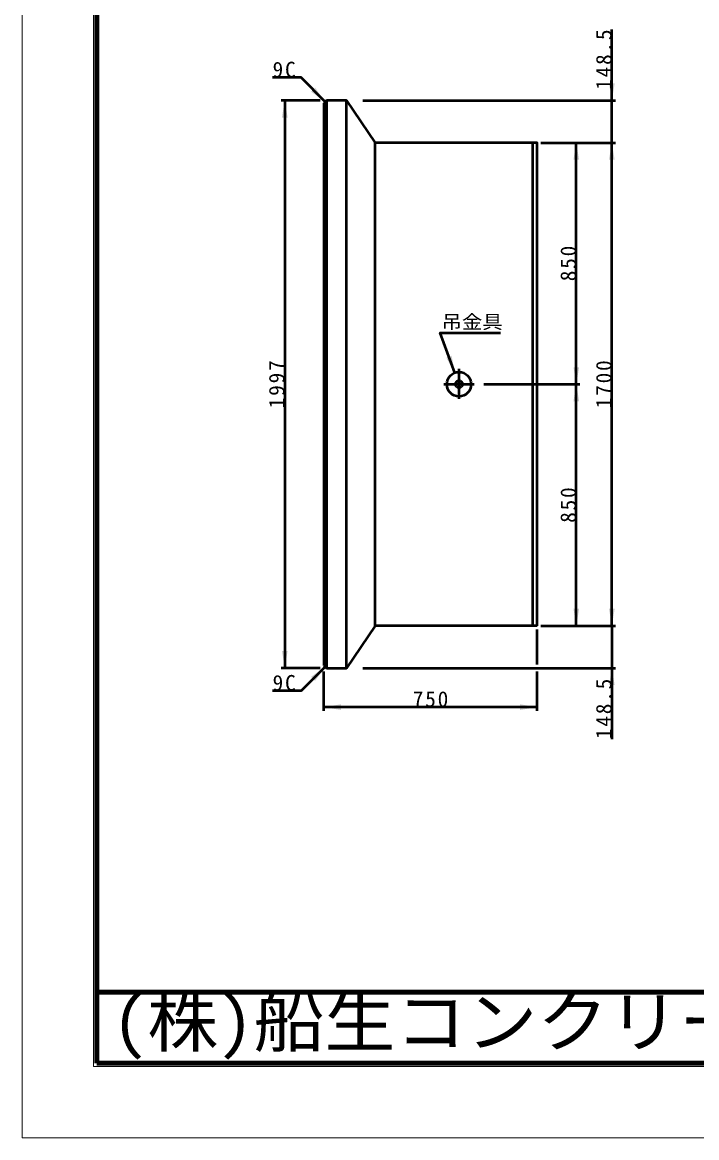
# Model space of a CAD drawing. Units: millimetres, scale not verified, with parts at other scales. Extents: x -2102 to 2102, y -1485 to 1485.
# Drawn here: x -2102 to -1154, y -1485 to 85 of the extents above; entities that cross this region are included whole.
import ezdxf
from ezdxf.enums import TextEntityAlignment as Align

# ---------------------------------------------------------------- set-up
doc = ezdxf.new("R2010")
doc.units = ezdxf.units.MM
doc.header["$LTSCALE"] = 5
doc.linetypes.add('LONG_DASHED_DOTTED', pattern=[15.25, 12, -1.5, 0.25, -1.5])
doc.layers.add('0-0_V-nasSTD', color=7, linetype='Continuous', lineweight=50)
doc.layers.add('0-1_0', color=7, linetype='Continuous', lineweight=100)
doc.styles.add('ＭＳ ゴシック', font='')
doc.styles.get('ＭＳ ゴシック').set_extended_font_data('MS Gothic')

msp = doc.modelspace()

# ---------------------------------------------------------------- linework, layer by layer
at = {"layer": '0-0_V-nasSTD', "lineweight": 100}
for p, q in [((-1997.5, 1380), (-1997.5, -1380)), ((-1997.5, -1380), (1997.5, -1380))]:
    msp.add_line(p, q, dxfattribs=at)
at = {"layer": '0-0_V-nasSTD'}
for p, q in [((-1273.38, -25.248), (-1273.38, 74.752)), ((-1683.38, -25.248), (-1738.38, -25.248)), ((-1733.38, -25.248), (-1733.38, -824.048)), ((-1674.78, -25.248), (-1678.38, -28.848)), ((-1678.38, -28.848), (-1678.38, -820.448)), ((-1674.78, -25.248), (-1674.78, -824.048)), ((-1646.38, -25.248), (-1606.38, -84.648)), ((-1623.38, -25.248), (-1268.38, -25.248)), ((-1273.38, -84.648), (-1273.38, -25.248)), ((-1384.38, -764.648), (-1384.38, -84.648)), ((-1373.38, -84.648), (-1268.38, -84.648)), ((-1323.38, -424.648), (-1323.38, -84.648)), ((-1273.38, -764.648), (-1273.38, -84.648)), ((-1453.38, -424.648), (-1318.38, -424.648)), ((-1323.38, -764.648), (-1323.38, -424.648)), ((-1606.38, -764.648), (-1646.38, -824.048)), ((-1373.38, -764.648), (-1268.38, -764.648)), ((-1273.38, -764.648), (-1273.38, -824.048)), ((-1378.38, -819.048), (-1378.38, -769.648)), ((-1683.38, -824.048), (-1738.38, -824.048)), ((-1678.38, -820.448), (-1674.78, -824.048)), ((-1678.38, -884.048), (-1678.38, -829.048)), ((-1623.38, -824.048), (-1268.38, -824.048)), ((-1378.38, -884.048), (-1378.38, -829.048)), ((-1273.38, -824.048), (-1273.38, -924.048)), ((-1378.38, -879.048), (-1678.38, -879.048))]:
    msp.add_line(p, q, dxfattribs=at)
at = {"layer": '0-0_V-nasSTD', "linetype": 'LONG_DASHED_DOTTED'}
for p, q in [((-1488.38, -402.848), (-1488.38, -445.248)), ((-1509.58, -424.648), (-1467.18, -424.648))]:
    msp.add_line(p, q, dxfattribs=at)
at = {"layer": '0-0_V-nasSTD', "lineweight": 18}
for points in [[(-2102.5, -1485), (-2102.5, 1485), (2102.5, 1485), (2102.5, -1485)], [(-2002.5, -1385), (-2002.5, 1385), (2002.5, 1385), (2002.5, -1385)]]:
    msp.add_lwpolyline(points, close=True, dxfattribs=at)
at = {"layer": '0-0_V-nasSTD'}
for points in [[(-1676.58, -27.048), (-1710.521, 6.893), (-1750.521, 6.893)], [(-1674.78, -824.048), (-1646.38, -824.048), (-1646.38, -25.248), (-1674.78, -25.248)], [(-1378.38, -764.648), (-1378.38, -84.648), (-1606.38, -84.648)], [(-1378.38, -764.648), (-1606.38, -764.648), (-1606.38, -84.648)], [(-1494.263, -408.485), (-1514.784, -352.104), (-1429.784, -352.104)], [(-1676.58, -822.248), (-1710.521, -856.189), (-1750.521, -856.189)]]:
    msp.add_lwpolyline(points, dxfattribs=at)
for radius in [17.2, 5]:
    msp.add_circle((-1488.38, -424.648), radius, dxfattribs=at)
for points in [[(-1696.379, -12.906), (-1693.551, -10.078), (-1676.58, -27.048)], [(-1693.551, -10.078), (-1690.722, -7.249), (-1676.58, -27.048)], [(-1277.38, -1.248), (-1273.38, -25.248), (-1273.38, -1.248)], [(-1273.38, -25.248), (-1273.38, -1.248), (-1269.38, -1.248)], [(-1737.38, -49.248), (-1733.38, -49.248), (-1733.38, -25.248)], [(-1733.38, -49.248), (-1733.38, -25.248), (-1729.38, -49.248)], [(-1327.38, -108.648), (-1323.38, -108.648), (-1323.38, -84.648)], [(-1323.38, -108.648), (-1323.38, -84.648), (-1319.38, -108.648)], [(-1277.38, -108.648), (-1273.38, -108.648), (-1273.38, -84.648)], [(-1273.38, -108.648), (-1273.38, -84.648), (-1269.38, -108.648)], [(-1506.23, -387.301), (-1502.471, -385.933), (-1494.263, -408.485)], [(-1502.471, -385.933), (-1498.712, -384.565), (-1494.263, -408.485)], [(-1327.38, -400.648), (-1323.38, -424.648), (-1323.38, -400.648)], [(-1323.38, -424.648), (-1323.38, -400.648), (-1319.38, -400.648)], [(-1327.38, -448.648), (-1323.38, -448.648), (-1323.38, -424.648)], [(-1323.38, -448.648), (-1323.38, -424.648), (-1319.38, -448.648)], [(-1327.38, -740.648), (-1323.38, -764.648), (-1323.38, -740.648)], [(-1323.38, -764.648), (-1323.38, -740.648), (-1319.38, -740.648)], [(-1277.38, -740.648), (-1273.38, -764.648), (-1273.38, -740.648)], [(-1273.38, -764.648), (-1273.38, -740.648), (-1269.38, -740.648)], [(-1737.38, -800.048), (-1733.38, -824.048), (-1733.38, -800.048)], [(-1733.38, -824.048), (-1733.38, -800.048), (-1729.38, -800.048)], [(-1696.379, -836.39), (-1693.551, -839.219), (-1676.58, -822.248)], [(-1693.551, -839.219), (-1690.722, -842.047), (-1676.58, -822.248)], [(-1277.38, -848.048), (-1273.38, -848.048), (-1273.38, -824.048)], [(-1273.38, -848.048), (-1273.38, -824.048), (-1269.38, -848.048)], [(-1678.38, -879.048), (-1654.38, -879.048), (-1654.38, -875.048)], [(-1678.38, -879.048), (-1654.38, -883.048), (-1654.38, -879.048)], [(-1402.38, -879.048), (-1402.38, -875.048), (-1378.38, -879.048)], [(-1402.38, -883.048), (-1402.38, -879.048), (-1378.38, -879.048)]]:
    msp.add_solid(points, dxfattribs=at)
at = {"layer": '0-1_0'}
msp.add_line((-1997.5, -1280), (1997.5, -1280), dxfattribs=at)

# ---------------------------------------------------------------- texts
at = {"layer": '0-0_V-nasSTD', "style": 'ＭＳ ゴシック'}
for s, height, width, p in [('吊金具', 19.06, 1.1, (-1512.784, -352.104)), ('(株)船生コンクリート工業', 69.65, 1.05, (-1976.5, -1377.45))]:
    msp.add_text(s, height=height, dxfattribs=dict(at, width=width)).set_placement(p, align=Align.BOTTOM_LEFT)
at = {"layer": '0-0_V-nasSTD', "char_height": 21.99, "attachment_point": 7, "rotation": 90, "style": 'ＭＳ ゴシック'}
for s, insert in [('\\T1.17;148.5', (-1273.38, -10.248)), ('\\T1.17;850', (-1323.38, -279.648)), ('\\T1.17;1997', (-1733.38, -458.398)), ('\\T1.17;1700', (-1273.38, -458.398)), ('\\T1.17;850', (-1323.38, -619.648)), ('\\T1.17;148.5', (-1273.38, -924.048))]:
    msp.add_mtext(s, dxfattribs=dict(at, insert=insert))
at = {"layer": '0-0_V-nasSTD', "char_height": 21.99, "attachment_point": 7, "style": 'ＭＳ ゴシック'}
for s, insert in [('\\T1.17;9C', (-1750.521, 6.893)), ('\\T1.17;9C', (-1750.521, -856.189)), ('\\T1.17;750', (-1553.38, -879.048))]:
    msp.add_mtext(s, dxfattribs=dict(at, insert=insert))

doc.saveas('drawing.dxf')
